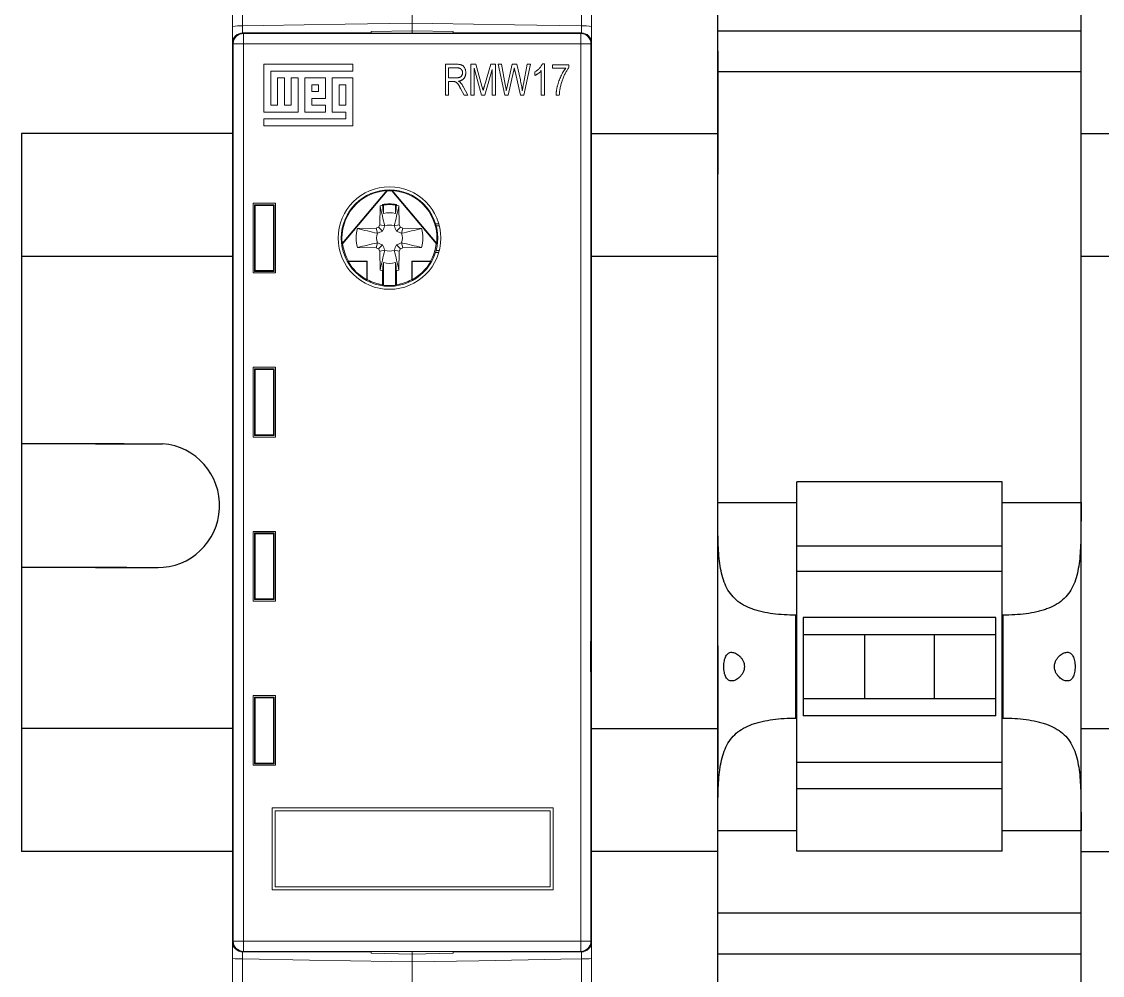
# Model space of a CAD drawing. Header units: millimetres. Extents: x -72 to 2978, y -1067 to 2817.
# Drawn here: x 50.3 to 103, y 2581.8 to 2628.3 of the extents above; entities that cross this region are included whole.
import ezdxf

# ---------------------------------------------------------------- set-up
doc = ezdxf.new("R2010")
doc.units = ezdxf.units.MM

msp = doc.modelspace()

# ---------------------------------------------------------------- linework, layer by layer
at = {"color": 7, "linetype": 'Continuous'}
for p, q in [((84.247, 2564.848), (84.247, 2645.848)), ((101.947, 2564.848), (101.947, 2645.848)), ((84.247, 2627.848), (101.947, 2627.848)), ((101.947, 2625.848), (84.247, 2625.848)), ((88.097, 2587.857), (88.097, 2605.857)), ((98.097, 2605.857), (88.097, 2605.857)), ((98.097, 2587.857), (98.097, 2605.857)), ((84.247, 2604.861), (88.097, 2604.861)), ((98.097, 2604.861), (101.947, 2604.861)), ((88.097, 2602.746), (98.097, 2602.746)), ((88.097, 2601.515), (98.097, 2601.515)), ((88.047, 2594.348), (88.047, 2599.365)), ((88.097, 2599.365), (88.047, 2599.365)), ((88.397, 2599.253), (88.397, 2598.407)), ((97.797, 2599.253), (88.397, 2599.253)), ((97.797, 2598.407), (97.797, 2599.253)), ((98.147, 2599.365), (98.097, 2599.365)), ((98.147, 2594.348), (98.147, 2599.365)), ((88.397, 2598.406), (88.397, 2594.46)), ((89.597, 2598.405), (88.397, 2598.406)), ((94.797, 2598.405), (89.597, 2598.405)), ((91.397, 2598.405), (91.398, 2595.306)), ((94.797, 2598.405), (94.796, 2595.306)), ((97.797, 2598.406), (94.797, 2598.405)), ((97.797, 2594.46), (97.797, 2598.406)), ((88.397, 2595.306), (97.797, 2595.306)), ((88.047, 2594.348), (88.097, 2594.348)), ((97.797, 2594.46), (88.397, 2594.46)), ((98.097, 2594.348), (98.147, 2594.348)), ((98.097, 2592.177), (88.097, 2592.177)), ((88.097, 2590.912), (98.097, 2590.912)), ((88.097, 2588.853), (84.247, 2588.853)), ((101.947, 2588.853), (98.097, 2588.853)), ((98.097, 2587.857), (88.097, 2587.857)), ((84.247, 2584.848), (101.947, 2584.848)), ((101.947, 2582.848), (84.247, 2582.848))]:
    msp.add_line(p, q, dxfattribs=at)
at = {"color": 7, "linetype": 'Continuous', "lineweight": 15}
for p, q in [((60.593, 2628.068), (60.593, 2635.797)), ((61.085, 2635.821), (61.085, 2628.086)), ((77.602, 2628.086), (77.602, 2635.821)), ((78.093, 2635.797), (78.093, 2628.068)), ((69.343, 2630.052), (69.343, 2628.23)), ((61.093, 2627.748), (61.123, 2627.718)), ((67.343, 2627.748), (61.093, 2627.748)), ((61.123, 2627.218), (61.123, 2627.718)), ((61.123, 2627.718), (77.564, 2627.718)), ((67.137, 2627.737), (67.137, 2627.727)), ((67.343, 2627.737), (67.137, 2627.737)), ((67.137, 2627.727), (67.137, 2627.737)), ((67.137, 2627.727), (71.549, 2627.727)), ((67.343, 2627.813), (69.343, 2627.848)), ((67.343, 2627.727), (67.343, 2627.813)), ((69.343, 2627.848), (69.343, 2627.727)), ((69.343, 2627.848), (71.343, 2627.813)), ((71.343, 2627.813), (71.343, 2627.727)), ((77.593, 2627.748), (71.343, 2627.748)), ((71.549, 2627.737), (71.343, 2627.737)), ((71.549, 2627.727), (71.549, 2627.737)), ((71.549, 2627.727), (71.549, 2627.737)), ((77.564, 2627.718), (77.593, 2627.748)), ((77.564, 2627.218), (77.564, 2627.718)), ((60.623, 2627.218), (60.593, 2627.248)), ((60.593, 2627.248), (60.593, 2583.448)), ((60.593, 2627.104), (60.593, 2583.592)), ((61.123, 2627.218), (60.623, 2627.218)), ((60.623, 2583.477), (60.623, 2627.218)), ((77.564, 2627.218), (61.123, 2627.218)), ((61.123, 2627.218), (61.123, 2583.477)), ((77.564, 2583.477), (77.564, 2627.218)), ((78.064, 2627.218), (77.564, 2627.218)), ((78.093, 2627.248), (78.064, 2627.218)), ((78.064, 2627.218), (78.064, 2583.477)), ((78.093, 2583.448), (78.093, 2627.248)), ((78.093, 2583.592), (78.093, 2627.104)), ((66.456, 2626.218), (62.123, 2626.218)), ((62.123, 2626.218), (62.123, 2623.885)), ((62.456, 2625.885), (66.456, 2625.885)), ((62.456, 2624.218), (62.456, 2625.885)), ((66.456, 2625.885), (66.456, 2626.218)), ((70.967, 2624.718), (70.967, 2626.218)), ((70.967, 2626.218), (71.517, 2626.218)), ((71.122, 2626.043), (71.122, 2625.556)), ((71.528, 2626.043), (71.122, 2626.043)), ((72.213, 2626.218), (72.457, 2626.218)), ((72.213, 2624.718), (72.213, 2626.218)), ((72.369, 2626.028), (72.369, 2624.718)), ((72.726, 2624.718), (72.369, 2626.028)), ((72.457, 2626.218), (72.749, 2625.156)), ((72.875, 2625.175), (73.181, 2626.218)), ((73.246, 2625.957), (72.886, 2624.718)), ((73.181, 2626.218), (73.402, 2626.218)), ((73.246, 2624.718), (73.246, 2625.957)), ((73.402, 2626.218), (73.402, 2624.718)), ((73.857, 2624.718), (73.544, 2626.218)), ((73.544, 2626.218), (73.702, 2626.218)), ((73.702, 2626.218), (73.886, 2625.235)), ((73.993, 2625.205), (74.23, 2626.218)), ((74.291, 2625.861), (74.028, 2624.718)), ((74.23, 2626.218), (74.446, 2626.218)), ((74.366, 2625.861), (74.327, 2626.037)), ((74.623, 2624.718), (74.366, 2625.861)), ((74.446, 2626.218), (74.621, 2625.459)), ((74.774, 2625.254), (74.959, 2626.218)), ((75.117, 2626.218), (74.796, 2624.718)), ((74.959, 2626.218), (75.117, 2626.218)), ((75.642, 2624.718), (75.642, 2625.907)), ((75.697, 2626.238), (75.798, 2626.238)), ((75.798, 2626.238), (75.798, 2624.718)), ((76.187, 2626.024), (76.187, 2626.199)), ((76.187, 2626.199), (76.986, 2626.199)), ((76.83, 2626.024), (76.187, 2626.024)), ((76.986, 2626.199), (76.986, 2626.056)), ((63.123, 2625.552), (62.789, 2625.552)), ((62.789, 2625.552), (62.789, 2624.218)), ((63.123, 2624.218), (63.123, 2625.552)), ((63.456, 2625.552), (63.456, 2624.218)), ((63.789, 2625.552), (63.456, 2625.552)), ((63.789, 2623.885), (63.789, 2625.552)), ((64.123, 2625.552), (64.123, 2623.885)), ((65.123, 2625.552), (64.123, 2625.552)), ((65.123, 2624.552), (65.123, 2625.552)), ((65.456, 2625.552), (65.456, 2623.885)), ((66.456, 2625.552), (65.456, 2625.552)), ((66.456, 2623.218), (66.456, 2625.552)), ((71.122, 2625.556), (71.488, 2625.556)), ((71.321, 2625.381), (71.122, 2625.381)), ((71.122, 2625.381), (71.122, 2624.718)), ((75.33, 2625.673), (75.33, 2625.848)), ((64.456, 2625.218), (64.456, 2624.885)), ((64.789, 2625.218), (64.456, 2625.218)), ((64.456, 2624.885), (64.789, 2624.885)), ((64.789, 2624.885), (64.789, 2625.218)), ((66.123, 2625.218), (65.789, 2625.218)), ((65.789, 2625.218), (65.789, 2624.218)), ((66.123, 2624.218), (66.123, 2625.218)), ((71.88, 2624.718), (71.707, 2625.039)), ((71.838, 2625.128), (72.057, 2624.718)), ((72.749, 2625.156), (72.807, 2624.934)), ((73.937, 2624.928), (73.993, 2625.205)), ((64.456, 2624.218), (64.456, 2624.552)), ((64.456, 2624.552), (65.123, 2624.552)), ((71.122, 2624.718), (70.967, 2624.718)), ((72.057, 2624.718), (71.88, 2624.718)), ((72.369, 2624.718), (72.213, 2624.718)), ((72.886, 2624.718), (72.726, 2624.718)), ((73.402, 2624.718), (73.246, 2624.718)), ((74.028, 2624.718), (73.857, 2624.718)), ((74.796, 2624.718), (74.623, 2624.718)), ((75.798, 2624.718), (75.642, 2624.718)), ((76.518, 2624.718), (76.363, 2624.718)), ((62.123, 2623.885), (63.789, 2623.885)), ((62.789, 2624.218), (62.456, 2624.218)), ((63.456, 2624.218), (63.123, 2624.218)), ((64.123, 2623.885), (65.123, 2623.885)), ((65.123, 2624.218), (64.456, 2624.218)), ((65.123, 2623.885), (65.123, 2624.218)), ((65.456, 2623.885), (66.123, 2623.885)), ((65.789, 2624.218), (66.123, 2624.218)), ((66.123, 2623.885), (66.123, 2623.552)), ((62.123, 2623.552), (62.123, 2623.218)), ((66.123, 2623.552), (62.123, 2623.552)), ((62.123, 2623.218), (66.456, 2623.218)), ((65.943, 2617.486), (68.119, 2620.06)), ((65.961, 2617.48), (68.128, 2620.042)), ((68.128, 2620.042), (68.119, 2620.06)), ((68.367, 2620.06), (68.359, 2620.042)), ((68.359, 2620.042), (70.525, 2617.48)), ((68.367, 2620.06), (70.544, 2617.486)), ((61.593, 2619.448), (62.693, 2619.448)), ((61.593, 2616.048), (61.593, 2619.448)), ((61.703, 2619.338), (61.668, 2619.373)), ((61.668, 2619.373), (61.668, 2616.123)), ((62.618, 2619.373), (61.668, 2619.373)), ((61.703, 2619.338), (61.703, 2616.158)), ((62.583, 2619.338), (61.703, 2619.338)), ((62.583, 2619.338), (62.618, 2619.373)), ((62.583, 2616.158), (62.583, 2619.338)), ((62.618, 2616.123), (62.618, 2619.373)), ((62.693, 2619.448), (62.693, 2616.048)), ((67.782, 2619.313), (67.766, 2618.393)), ((67.908, 2619.381), (67.908, 2619.345)), ((67.943, 2619.352), (67.943, 2618.944)), ((68.543, 2618.944), (68.543, 2619.352)), ((68.578, 2619.345), (68.578, 2619.381)), ((68.72, 2618.393), (68.704, 2619.313)), ((67.598, 2618.225), (66.678, 2618.209)), ((67.714, 2618.277), (67.598, 2618.225)), ((67.598, 2618.225), (67.652, 2617.98)), ((67.766, 2618.393), (67.714, 2618.277)), ((67.714, 2618.277), (67.908, 2618.083)), ((67.766, 2618.393), (68.011, 2618.339)), ((68.72, 2618.393), (68.476, 2618.339)), ((68.772, 2618.277), (68.578, 2618.083)), ((68.772, 2618.277), (68.72, 2618.393)), ((68.888, 2618.225), (68.772, 2618.277)), ((68.888, 2618.225), (68.834, 2617.98)), ((69.809, 2618.209), (68.888, 2618.225)), ((70.487, 2618.448), (70.643, 2618.448)), ((70.515, 2618.348), (70.67, 2618.348)), ((65.943, 2617.486), (65.961, 2617.48)), ((67.598, 2617.271), (67.652, 2617.515)), ((68.888, 2617.271), (68.834, 2617.515)), ((70.525, 2617.48), (70.544, 2617.486)), ((66.678, 2617.287), (67.598, 2617.271)), ((67.598, 2617.271), (67.714, 2617.219)), ((67.714, 2617.219), (67.908, 2617.413)), ((67.714, 2617.219), (67.766, 2617.103)), ((67.766, 2617.103), (68.011, 2617.157)), ((67.766, 2617.103), (67.782, 2616.182)), ((68.72, 2617.103), (68.476, 2617.157)), ((68.772, 2617.219), (68.578, 2617.413)), ((68.704, 2616.182), (68.72, 2617.103)), ((68.72, 2617.103), (68.772, 2617.219)), ((68.772, 2617.219), (68.888, 2617.271)), ((68.888, 2617.271), (69.809, 2617.287)), ((70.643, 2617.048), (70.487, 2617.048)), ((70.67, 2617.148), (70.515, 2617.148)), ((66.244, 2616.615), (66.234, 2616.598)), ((67.143, 2616.598), (66.234, 2616.598)), ((67.161, 2616.615), (66.244, 2616.615)), ((67.143, 2616.598), (67.161, 2616.615)), ((67.143, 2615.711), (67.143, 2616.598)), ((67.161, 2615.721), (67.161, 2616.615)), ((67.943, 2616.551), (67.943, 2615.456)), ((68.543, 2615.456), (68.543, 2616.551)), ((69.326, 2616.615), (69.326, 2615.721)), ((70.242, 2616.615), (69.326, 2616.615)), ((69.343, 2616.598), (69.326, 2616.615)), ((70.253, 2616.598), (69.343, 2616.598)), ((69.343, 2616.598), (69.343, 2615.711)), ((62.693, 2616.048), (61.593, 2616.048)), ((61.703, 2616.158), (61.668, 2616.123)), ((61.668, 2616.123), (62.618, 2616.123)), ((61.703, 2616.158), (62.583, 2616.158)), ((62.583, 2616.158), (62.618, 2616.123)), ((67.908, 2616.15), (67.908, 2615.475)), ((68.578, 2615.475), (68.578, 2616.15)), ((67.143, 2615.711), (67.161, 2615.721)), ((69.326, 2615.721), (69.343, 2615.711)), ((61.593, 2611.448), (62.693, 2611.448)), ((61.593, 2608.048), (61.593, 2611.448)), ((61.703, 2611.338), (61.668, 2611.373)), ((61.668, 2611.373), (61.668, 2608.123)), ((62.618, 2611.373), (61.668, 2611.373)), ((61.703, 2611.338), (61.703, 2608.158)), ((62.583, 2611.338), (61.703, 2611.338)), ((62.583, 2611.338), (62.618, 2611.373)), ((62.583, 2608.158), (62.583, 2611.338)), ((62.618, 2608.123), (62.618, 2611.373)), ((62.693, 2611.448), (62.693, 2608.048)), ((62.693, 2608.048), (61.593, 2608.048)), ((61.703, 2608.158), (61.668, 2608.123)), ((61.668, 2608.123), (62.618, 2608.123)), ((61.703, 2608.158), (62.583, 2608.158)), ((62.583, 2608.158), (62.618, 2608.123)), ((61.593, 2600.048), (61.593, 2603.448)), ((61.593, 2603.448), (62.693, 2603.448)), ((61.703, 2603.338), (61.668, 2603.373)), ((61.668, 2603.373), (61.668, 2600.123)), ((62.618, 2603.373), (61.668, 2603.373)), ((61.703, 2603.338), (61.703, 2600.158)), ((62.583, 2603.338), (61.703, 2603.338)), ((62.583, 2603.338), (62.618, 2603.373)), ((62.583, 2600.158), (62.583, 2603.338)), ((62.618, 2600.123), (62.618, 2603.373)), ((62.693, 2603.448), (62.693, 2600.048)), ((62.693, 2600.048), (61.593, 2600.048)), ((61.703, 2600.158), (61.668, 2600.123)), ((61.668, 2600.123), (62.618, 2600.123)), ((61.703, 2600.158), (62.583, 2600.158)), ((62.583, 2600.158), (62.618, 2600.123)), ((61.593, 2595.448), (62.693, 2595.448)), ((61.593, 2592.048), (61.593, 2595.448)), ((61.703, 2595.338), (61.668, 2595.373)), ((62.618, 2595.373), (61.668, 2595.373)), ((61.668, 2595.373), (61.668, 2592.123)), ((62.583, 2595.338), (61.703, 2595.338)), ((61.703, 2595.338), (61.703, 2592.158)), ((62.583, 2595.338), (62.618, 2595.373)), ((62.583, 2592.158), (62.583, 2595.338)), ((62.618, 2592.123), (62.618, 2595.373)), ((62.693, 2595.448), (62.693, 2592.048)), ((61.703, 2592.158), (61.668, 2592.123)), ((61.703, 2592.158), (62.583, 2592.158)), ((62.583, 2592.158), (62.618, 2592.123)), ((62.693, 2592.048), (61.593, 2592.048)), ((61.668, 2592.123), (62.618, 2592.123)), ((76.223, 2589.977), (62.523, 2589.977)), ((62.523, 2589.977), (62.523, 2585.977)), ((76.073, 2589.827), (62.673, 2589.827)), ((62.673, 2589.827), (62.673, 2586.127)), ((76.073, 2586.127), (76.073, 2589.827)), ((76.223, 2585.977), (76.223, 2589.977)), ((62.523, 2585.977), (76.223, 2585.977)), ((62.673, 2586.127), (76.073, 2586.127)), ((60.593, 2583.448), (60.623, 2583.477)), ((61.123, 2583.477), (60.623, 2583.477)), ((61.123, 2583.477), (77.564, 2583.477)), ((61.123, 2582.977), (61.123, 2583.477)), ((78.064, 2583.477), (77.564, 2583.477)), ((77.564, 2582.977), (77.564, 2583.477)), ((78.064, 2583.477), (78.093, 2583.448)), ((61.123, 2582.977), (61.093, 2582.948)), ((61.093, 2582.948), (67.343, 2582.948)), ((77.564, 2582.977), (61.123, 2582.977)), ((67.137, 2582.968), (67.137, 2582.958)), ((71.549, 2582.968), (67.137, 2582.968)), ((67.137, 2582.958), (67.137, 2582.968)), ((67.137, 2582.958), (67.343, 2582.958)), ((67.343, 2582.883), (67.343, 2582.968)), ((69.343, 2582.848), (67.343, 2582.883)), ((69.343, 2582.968), (69.343, 2582.848)), ((71.343, 2582.883), (69.343, 2582.848)), ((71.343, 2582.968), (71.343, 2582.883)), ((71.343, 2582.958), (71.549, 2582.958)), ((71.343, 2582.948), (77.593, 2582.948)), ((71.549, 2582.958), (71.549, 2582.968)), ((71.549, 2582.958), (71.549, 2582.968)), ((77.593, 2582.948), (77.564, 2582.977)), ((60.593, 2574.899), (60.593, 2582.628)), ((61.085, 2582.61), (61.085, 2574.875)), ((69.343, 2582.466), (69.343, 2580.643)), ((77.602, 2574.875), (77.602, 2582.61)), ((78.093, 2582.628), (78.093, 2574.899))]:
    msp.add_line(p, q, dxfattribs=at)
for p, q in [((78.093, 2621.104), (78.093, 2627.104)), ((84.247, 2626.865), (84.247, 2620.865)), ((101.947, 2620.865), (101.947, 2626.865)), ((53.922, 2607.719), (56.701, 2607.719)), ((60.593, 2598.104), (60.593, 2592.104)), ((78.093, 2592.104), (78.064, 2598.104)), ((84.247, 2597.865), (84.247, 2591.865)), ((101.947, 2591.865), (101.947, 2597.865))]:
    msp.add_line(p, q)
at = {"color": 6}
for p, q in [((60.593, 2622.848), (50.313, 2622.848)), ((50.313, 2622.848), (50.313, 2616.848)), ((60.593, 2616.848), (50.313, 2616.848)), ((50.313, 2616.848), (50.313, 2587.848)), ((60.593, 2593.848), (50.313, 2593.848)), ((60.593, 2587.848), (50.313, 2587.848))]:
    msp.add_line(p, q, dxfattribs=at)
at = {"color": 6, "linetype": 'ByBlock'}
for p, q in [((78.093, 2622.848), (84.247, 2622.848)), ((101.947, 2622.848), (108.392, 2622.848)), ((84.247, 2616.848), (78.093, 2616.848)), ((108.392, 2616.848), (101.947, 2616.848)), ((55.312, 2607.719), (50.313, 2607.719)), ((55.312, 2607.719), (57.186, 2607.719)), ((55.448, 2601.688), (50.313, 2601.688)), ((53.922, 2601.688), (56.974, 2601.688)), ((78.093, 2593.848), (84.247, 2593.848)), ((101.947, 2593.848), (108.39, 2593.848)), ((84.247, 2587.848), (78.093, 2587.848)), ((101.947, 2587.848), (108.29, 2587.848))]:
    msp.add_line(p, q, dxfattribs=at)
at = {"color": 7, "linetype": 'Continuous', "lineweight": 15, "flags": 128}
for points in [[(61.085, 2628.086), (62.084, 2628.103), (66.083, 2628.173), (69.343, 2628.23)], [(69.343, 2628.23), (70.343, 2628.212), (74.342, 2628.142), (77.602, 2628.086)], [(70.253, 2616.598), (70.247, 2616.606), (70.242, 2616.615)], [(69.343, 2582.466), (68.344, 2582.483), (64.345, 2582.553), (61.085, 2582.61)], [(77.602, 2582.61), (76.602, 2582.592), (72.603, 2582.523), (69.343, 2582.466)]]:
    msp.add_lwpolyline(points, dxfattribs=at)
at = {"color": 7, "linetype": 'Continuous', "lineweight": 15}
for radius in [2.5, 2.35]:
    msp.add_circle((68.243, 2617.748), radius, dxfattribs=at)
for centre, radius, start, end in [((60.963, 2624.663), 3.424, 87.9713, 96.2035), ((77.723, 2624.663), 3.424, 83.7965, 92.0287), ((61.123, 2627.218), 0.5, 90.0017, 179.9984), ((77.564, 2627.218), 0.5, 0.0016, 89.9983), ((68.243, 2617.748), 2.315, 93.0745, 186.4936), ((68.243, 2617.748), 2.298, 87.1131, 92.8869), ((68.243, 2617.748), 2.315, 353.5064, 86.9255), ((68.243, 2617.748), 1.632, 101.8415, 106.4118), ((68.243, 2617.748), 1.667, 78.4101, 101.5899), ((68.243, 2617.748), 1.632, 79.4085, 100.5915), ((68.243, 2617.748), 1.632, 73.5882, 78.1585), ((68.243, 2617.748), 1.233, 75.9215, 104.0785), ((68.243, 2617.748), 1.632, 163.5882, 196.4118), ((68.243, 2617.748), 0.635, 158.5164, 201.4836), ((68.243, 2617.748), 0.635, 68.5164, 111.4836), ((68.243, 2617.748), 0.635, 338.5164, 21.4836), ((68.243, 2617.748), 1.632, 343.5882, 16.4118), ((68.243, 2617.748), 2.298, 186.6813, 209.5325), ((68.243, 2617.748), 2.298, 330.4675, 353.3187), ((68.243, 2617.748), 0.635, 248.5164, 291.4836), ((68.243, 2617.748), 2.315, 209.7846, 241.6313), ((68.243, 2617.748), 1.233, 255.9215, 284.0785), ((68.243, 2617.748), 2.315, 298.3687, 330.2154), ((68.243, 2617.748), 1.632, 253.5882, 258.1585), ((68.243, 2617.748), 1.632, 281.8415, 286.4118), ((68.243, 2617.748), 2.298, 241.8906, 261.6181), ((68.243, 2617.748), 2.312, 262.5431, 277.4569), ((68.243, 2617.748), 2.298, 278.3819, 298.1094), ((61.123, 2583.477), 0.5, 180.0016, 269.9983), ((77.564, 2583.477), 0.5, 270.0017, 359.9984), ((60.963, 2586.032), 3.424, 263.7965, 272.0287), ((77.723, 2586.032), 3.424, 267.9713, 276.2035)]:
    msp.add_arc(centre, radius, start, end, dxfattribs=at)
at = {"color": 6, "linetype": 'ByBlock'}
msp.add_arc((56.944, 2604.708), 3.021, 269.4277, 85.4019, dxfattribs=at)
at = {"color": 7, "linetype": 'Continuous', "lineweight": 15}
for centre, major_axis, ratio, start_param, end_param in [((61.093, 2627.248), (-0.354, 0.354), 0.999973, 5.497801, 7.06857), ((77.593, 2627.248), (0.354, 0.354), 0.999973, 5.497801, 7.06857), ((69.4, 2617.748), (2.894, 0), 0.916608, 4.17078, 4.184807), ((67.086, 2617.748), (2.894, 0), 0.916608, 5.239971, 5.253998), ((61.093, 2583.448), (-0.354, -0.354), 0.999973, 5.497801, 7.06857), ((77.593, 2583.448), (0.354, -0.354), 0.999973, 5.497801, 7.06857)]:
    msp.add_ellipse(centre, major_axis=major_axis, ratio=ratio, start_param=start_param, end_param=end_param, dxfattribs=at)
for points, knots in [([(60.593, 2628.068), (60.593, 2628.006), (60.593, 2627.832), (60.593, 2627.567), (60.593, 2627.344), (60.593, 2627.271), (60.593, 2627.248)], [0, 0, 0, 0, 0.183153, 0.515053, 0.846973, 1, 1, 1, 1]), ([(69.343, 2628.23), (69.343, 2628.174), (69.343, 2628.063), (69.343, 2627.923), (69.343, 2627.863), (69.343, 2627.837)], [0, 0, 0, 0, 0.359008, 0.718015, 1, 1, 1, 1]), ([(69.343, 2627.837), (69.343, 2627.844), (69.343, 2627.876), (69.343, 2627.98), (69.343, 2628.112), (69.343, 2628.199), (69.343, 2628.23)], [0, 0, 0, 0, 0.087417, 0.44514, 0.802841, 1, 1, 1, 1]), ([(78.093, 2627.248), (78.093, 2627.31), (78.093, 2627.439), (78.093, 2627.733), (78.093, 2627.956), (78.093, 2628.068)], [0, 0, 0, 0, 0.322195, 0.661098, 1, 1, 1, 1]), ([(71.517, 2626.218), (71.531, 2626.218), (71.558, 2626.218), (71.597, 2626.216), (71.634, 2626.213), (71.667, 2626.208), (71.697, 2626.202), (71.725, 2626.195), (71.75, 2626.187), (71.779, 2626.173), (71.813, 2626.152), (71.849, 2626.12), (71.881, 2626.08), (71.909, 2626.034), (71.932, 2625.983), (71.948, 2625.927), (71.958, 2625.867), (71.959, 2625.826), (71.96, 2625.805)], [0, 0, 0, 0, 0.059861, 0.115867, 0.168079, 0.216582, 0.261137, 0.301832, 0.339688, 0.374291, 0.44084, 0.509232, 0.581286, 0.658766, 0.739724, 0.822665, 0.908999, 1, 1, 1, 1]), ([(71.804, 2625.804), (71.804, 2625.813), (71.803, 2625.831), (71.8, 2625.857), (71.795, 2625.881), (71.787, 2625.904), (71.777, 2625.925), (71.766, 2625.945), (71.751, 2625.963), (71.735, 2625.98), (71.717, 2625.995), (71.696, 2626.008), (71.673, 2626.019), (71.648, 2626.028), (71.621, 2626.034), (71.592, 2626.04), (71.561, 2626.043), (71.539, 2626.043), (71.528, 2626.043)], [0, 0, 0, 0, 0.065327, 0.127357, 0.18677, 0.244741, 0.300513, 0.356097, 0.411409, 0.467417, 0.524221, 0.583217, 0.643559, 0.706897, 0.774123, 0.84489, 0.920043, 1, 1, 1, 1]), ([(74.327, 2626.037), (74.324, 2626.021), (74.318, 2625.99), (74.31, 2625.945), (74.3, 2625.902), (74.294, 2625.875), (74.291, 2625.861)], [0, 0, 0, 0, 0.270605, 0.527888, 0.770564, 1, 1, 1, 1]), ([(75.33, 2625.848), (75.351, 2625.861), (75.393, 2625.886), (75.452, 2625.93), (75.507, 2625.977), (75.558, 2626.028), (75.603, 2626.081), (75.642, 2626.133), (75.673, 2626.185), (75.689, 2626.221), (75.697, 2626.238)], [0, 0, 0, 0, 0.135284, 0.26941, 0.402801, 0.536191, 0.665211, 0.785343, 0.896318, 1, 1, 1, 1]), ([(75.642, 2625.907), (75.632, 2625.896), (75.612, 2625.873), (75.578, 2625.84), (75.54, 2625.807), (75.497, 2625.774), (75.454, 2625.743), (75.411, 2625.716), (75.37, 2625.692), (75.343, 2625.679), (75.33, 2625.673)], [0, 0, 0, 0, 0.111569, 0.231228, 0.361627, 0.501035, 0.640157, 0.769329, 0.889276, 1, 1, 1, 1]), ([(76.363, 2624.718), (76.363, 2624.734), (76.364, 2624.767), (76.368, 2624.817), (76.373, 2624.869), (76.38, 2624.923), (76.39, 2624.979), (76.401, 2625.037), (76.413, 2625.097), (76.433, 2625.179), (76.46, 2625.282), (76.5, 2625.403), (76.545, 2625.522), (76.596, 2625.636), (76.65, 2625.745), (76.708, 2625.846), (76.766, 2625.939), (76.809, 2625.996), (76.83, 2626.024)], [0, 0, 0, 0, 0.034222, 0.069813, 0.107007, 0.145882, 0.186019, 0.227874, 0.271427, 0.316576, 0.408093, 0.498715, 0.588596, 0.678127, 0.765339, 0.847918, 0.925972, 1, 1, 1, 1]), ([(76.986, 2626.056), (76.971, 2626.036), (76.941, 2625.995), (76.899, 2625.931), (76.858, 2625.862), (76.818, 2625.789), (76.78, 2625.711), (76.742, 2625.63), (76.707, 2625.543), (76.673, 2625.453), (76.641, 2625.362), (76.613, 2625.269), (76.588, 2625.177), (76.567, 2625.085), (76.549, 2624.993), (76.535, 2624.901), (76.525, 2624.81), (76.521, 2624.749), (76.518, 2624.718)], [0, 0, 0, 0, 0.051765, 0.105365, 0.161209, 0.219212, 0.279359, 0.342018, 0.40698, 0.474589, 0.542816, 0.610255, 0.676789, 0.742504, 0.807531, 0.872125, 0.936173, 1, 1, 1, 1]), ([(71.707, 2625.039), (71.699, 2625.054), (71.684, 2625.083), (71.661, 2625.124), (71.639, 2625.161), (71.62, 2625.194), (71.601, 2625.222), (71.585, 2625.247), (71.57, 2625.267), (71.552, 2625.288), (71.531, 2625.31), (71.506, 2625.332), (71.481, 2625.349), (71.456, 2625.362), (71.428, 2625.37), (71.397, 2625.377), (71.361, 2625.38), (71.335, 2625.381), (71.321, 2625.381)], [0, 0, 0, 0, 0.092728, 0.177366, 0.254414, 0.323889, 0.385354, 0.438553, 0.484631, 0.522952, 0.588828, 0.648611, 0.702575, 0.751873, 0.802247, 0.860186, 0.925559, 1, 1, 1, 1]), ([(71.488, 2625.556), (71.507, 2625.556), (71.542, 2625.557), (71.591, 2625.562), (71.633, 2625.57), (71.669, 2625.582), (71.699, 2625.598), (71.726, 2625.618), (71.749, 2625.641), (71.768, 2625.668), (71.785, 2625.699), (71.796, 2625.732), (71.803, 2625.767), (71.804, 2625.792), (71.804, 2625.804)], [0, 0, 0, 0, 0.122755, 0.230056, 0.322791, 0.40207, 0.47475, 0.545845, 0.616658, 0.689747, 0.764806, 0.840517, 0.918295, 1, 1, 1, 1]), ([(71.96, 2625.805), (71.96, 2625.791), (71.959, 2625.764), (71.955, 2625.724), (71.948, 2625.686), (71.938, 2625.65), (71.926, 2625.615), (71.91, 2625.584), (71.892, 2625.554), (71.871, 2625.526), (71.847, 2625.5), (71.82, 2625.477), (71.792, 2625.457), (71.76, 2625.438), (71.726, 2625.422), (71.689, 2625.409), (71.65, 2625.398), (71.623, 2625.393), (71.609, 2625.391)], [0, 0, 0, 0, 0.070124, 0.136973, 0.201515, 0.263247, 0.323812, 0.382633, 0.440984, 0.498977, 0.557187, 0.615133, 0.67446, 0.734991, 0.797237, 0.861968, 0.929489, 1, 1, 1, 1]), ([(71.609, 2625.391), (71.62, 2625.385), (71.639, 2625.374), (71.666, 2625.357), (71.688, 2625.339), (71.701, 2625.327), (71.707, 2625.32)], [0, 0, 0, 0, 0.289711, 0.551497, 0.788143, 1, 1, 1, 1]), ([(74.621, 2625.459), (74.631, 2625.414), (74.652, 2625.323), (74.677, 2625.189), (74.7, 2625.058), (74.711, 2624.971), (74.717, 2624.928)], [0, 0, 0, 0, 0.260311, 0.513506, 0.759855, 1, 1, 1, 1]), ([(71.707, 2625.32), (71.72, 2625.306), (71.744, 2625.276), (71.778, 2625.229), (71.81, 2625.18), (71.828, 2625.146), (71.838, 2625.128)], [0, 0, 0, 0, 0.245563, 0.493888, 0.744613, 1, 1, 1, 1]), ([(72.807, 2624.934), (72.809, 2624.942), (72.813, 2624.957), (72.82, 2624.981), (72.828, 2625.008), (72.836, 2625.037), (72.844, 2625.068), (72.854, 2625.101), (72.865, 2625.137), (72.872, 2625.162), (72.875, 2625.175)], [0, 0, 0, 0, 0.090712, 0.190611, 0.302053, 0.422037, 0.551217, 0.690772, 0.840366, 1, 1, 1, 1]), ([(73.886, 2625.235), (73.896, 2625.184), (73.915, 2625.082), (73.93, 2624.98), (73.937, 2624.928)], [0, 0, 0, 0, 0.497105, 1, 1, 1, 1]), ([(74.717, 2624.928), (74.721, 2624.953), (74.729, 2625.005), (74.742, 2625.084), (74.758, 2625.168), (74.769, 2625.225), (74.774, 2625.254)], [0, 0, 0, 0, 0.229818, 0.473981, 0.729798, 1, 1, 1, 1]), ([(60.593, 2583.448), (60.593, 2583.385), (60.593, 2583.257), (60.593, 2582.962), (60.593, 2582.739), (60.593, 2582.628)], [0, 0, 0, 0, 0.322195, 0.661098, 1, 1, 1, 1]), ([(78.093, 2582.628), (78.093, 2582.69), (78.093, 2582.863), (78.093, 2583.129), (78.093, 2583.352), (78.093, 2583.425), (78.093, 2583.448)], [0, 0, 0, 0, 0.183153, 0.515053, 0.846973, 1, 1, 1, 1]), ([(69.343, 2582.858), (69.343, 2582.852), (69.343, 2582.82), (69.343, 2582.715), (69.343, 2582.584), (69.343, 2582.497), (69.343, 2582.466)], [0, 0, 0, 0, 0.087417, 0.44514, 0.802841, 1, 1, 1, 1]), ([(69.343, 2582.466), (69.343, 2582.522), (69.343, 2582.633), (69.343, 2582.773), (69.343, 2582.832), (69.343, 2582.858)], [0, 0, 0, 0, 0.359008, 0.718015, 1, 1, 1, 1])]:
    msp.add_open_spline(points, degree=3, knots=knots, dxfattribs=at)
at = {"color": 102, "linetype": 'Continuous', "lineweight": 15}
for points, knots in [([(61.081, 2627.745), (61.081, 2627.774), (61.081, 2627.844), (61.083, 2627.969), (61.084, 2628.055), (61.085, 2628.086)], [0, 0, 0, 0, 0.325567, 0.760139, 1, 1, 1, 1]), ([(77.602, 2628.086), (77.603, 2628.03), (77.604, 2627.92), (77.605, 2627.801), (77.605, 2627.758), (77.605, 2627.748)], [0, 0, 0, 0, 0.440566, 0.881035, 1, 1, 1, 1]), ([(61.085, 2582.61), (61.084, 2582.665), (61.082, 2582.776), (61.081, 2582.894), (61.081, 2582.938), (61.081, 2582.947)], [0, 0, 0, 0, 0.440566, 0.881035, 1, 1, 1, 1]), ([(77.605, 2582.951), (77.605, 2582.921), (77.605, 2582.852), (77.604, 2582.727), (77.602, 2582.641), (77.602, 2582.61)], [0, 0, 0, 0, 0.325567, 0.760139, 1, 1, 1, 1])]:
    msp.add_open_spline(points, degree=3, knots=knots, dxfattribs=at)
at = {"color": 7, "linetype": 'Continuous', "lineweight": 15}
for points in [[(67.782, 2619.313), (67.858, 2618.989), (67.935, 2618.665), (68.011, 2618.339)], [(67.908, 2619.381), (67.92, 2619.371), (67.932, 2619.362), (67.943, 2619.352)], [(67.943, 2618.944), (67.932, 2619.078), (67.92, 2619.212), (67.908, 2619.345)], [(68.476, 2618.339), (68.552, 2618.665), (68.628, 2618.989), (68.704, 2619.313)], [(68.578, 2619.381), (68.567, 2619.371), (68.555, 2619.362), (68.543, 2619.352)], [(68.578, 2619.345), (68.567, 2619.212), (68.555, 2619.078), (68.543, 2618.944)], [(67.652, 2617.98), (67.326, 2618.056), (67.002, 2618.133), (66.678, 2618.209)], [(67.652, 2617.98), (67.735, 2618.013), (67.819, 2618.046), (67.908, 2618.083)], [(68.011, 2618.339), (67.978, 2618.256), (67.945, 2618.172), (67.908, 2618.083)], [(68.476, 2618.339), (68.508, 2618.256), (68.541, 2618.172), (68.578, 2618.083)], [(68.834, 2617.98), (68.751, 2618.013), (68.667, 2618.046), (68.578, 2618.083)], [(69.809, 2618.209), (69.485, 2618.133), (69.161, 2618.056), (68.834, 2617.98)], [(66.678, 2617.287), (67.002, 2617.363), (67.326, 2617.439), (67.652, 2617.515)], [(67.652, 2617.515), (67.735, 2617.483), (67.819, 2617.45), (67.908, 2617.413)], [(68.834, 2617.515), (68.751, 2617.483), (68.667, 2617.45), (68.578, 2617.413)], [(68.834, 2617.515), (69.161, 2617.439), (69.485, 2617.363), (69.809, 2617.287)], [(67.782, 2616.182), (67.858, 2616.506), (67.935, 2616.83), (68.011, 2617.157)], [(68.011, 2617.157), (67.978, 2617.24), (67.945, 2617.324), (67.908, 2617.413)], [(68.476, 2617.157), (68.508, 2617.24), (68.541, 2617.324), (68.578, 2617.413)], [(68.704, 2616.182), (68.628, 2616.506), (68.552, 2616.83), (68.476, 2617.157)], [(67.908, 2616.15), (67.92, 2616.284), (67.932, 2616.417), (67.943, 2616.551)], [(68.543, 2616.551), (68.555, 2616.417), (68.567, 2616.284), (68.578, 2616.15)]]:
    msp.add_open_spline(points, degree=3, dxfattribs=at)
at = {"color": 7, "linetype": 'Continuous'}
for points, knots in [([(88.047, 2599.365), (87.858, 2599.365), (87.483, 2599.376), (86.933, 2599.427), (86.492, 2599.503), (86.159, 2599.588), (85.853, 2599.686), (85.503, 2599.842), (85.138, 2600.093), (84.846, 2600.407), (84.627, 2600.777), (84.473, 2601.194), (84.37, 2601.648), (84.307, 2602.135), (84.271, 2602.648), (84.254, 2603.182), (84.246, 2603.922), (84.247, 2604.484), (84.247, 2604.861)], [0, 0, 0, 0, 0.07078, 0.139987, 0.206206, 0.237857, 0.26842, 0.326241, 0.380415, 0.432713, 0.485354, 0.540138, 0.598017, 0.659194, 0.723415, 0.790202, 0.858974, 1, 1, 1, 1]), ([(101.947, 2604.861), (101.947, 2604.484), (101.948, 2603.922), (101.94, 2603.182), (101.923, 2602.648), (101.887, 2602.135), (101.824, 2601.648), (101.721, 2601.194), (101.567, 2600.777), (101.348, 2600.407), (101.055, 2600.093), (100.691, 2599.842), (100.341, 2599.686), (100.035, 2599.588), (99.702, 2599.503), (99.261, 2599.427), (98.711, 2599.376), (98.336, 2599.365), (98.147, 2599.365)], [0, 0, 0, 0, 0.141026, 0.209798, 0.276585, 0.340806, 0.401983, 0.459862, 0.514646, 0.567287, 0.619585, 0.673759, 0.73158, 0.762143, 0.793794, 0.860013, 0.92922, 1, 1, 1, 1]), ([(84.538, 2596.857), (84.538, 2596.906), (84.542, 2597.002), (84.56, 2597.139), (84.591, 2597.264), (84.635, 2597.37), (84.691, 2597.454), (84.759, 2597.515), (84.836, 2597.55), (84.892, 2597.557), (84.919, 2597.557)], [0, 0, 0, 0, 0.166485, 0.32576, 0.471923, 0.601472, 0.714318, 0.814042, 0.906983, 1, 1, 1, 1]), ([(84.919, 2597.557), (84.984, 2597.557), (85.087, 2597.527), (85.211, 2597.454), (85.306, 2597.376), (85.396, 2597.277), (85.473, 2597.156), (85.528, 2597.014), (85.542, 2596.91), (85.542, 2596.857)], [0, 0, 0, 0, 0.192565, 0.303251, 0.423797, 0.554199, 0.694427, 0.843968, 1, 1, 1, 1]), ([(100.652, 2596.857), (100.652, 2596.91), (100.665, 2597.014), (100.721, 2597.156), (100.798, 2597.277), (100.887, 2597.376), (100.983, 2597.454), (101.107, 2597.527), (101.21, 2597.557), (101.275, 2597.557)], [0, 0, 0, 0, 0.15603, 0.305572, 0.4458, 0.576202, 0.696749, 0.807435, 1, 1, 1, 1]), ([(101.275, 2597.557), (101.302, 2597.557), (101.357, 2597.55), (101.435, 2597.515), (101.503, 2597.454), (101.559, 2597.37), (101.602, 2597.264), (101.633, 2597.139), (101.652, 2597.002), (101.656, 2596.906), (101.656, 2596.857)], [0, 0, 0, 0, 0.093016, 0.185958, 0.285682, 0.398528, 0.528077, 0.67424, 0.833516, 1, 1, 1, 1]), ([(84.919, 2596.157), (84.892, 2596.157), (84.836, 2596.164), (84.759, 2596.199), (84.691, 2596.26), (84.635, 2596.344), (84.591, 2596.45), (84.56, 2596.575), (84.542, 2596.712), (84.538, 2596.808), (84.538, 2596.857)], [0, 0, 0, 0, 0.093017, 0.185958, 0.285682, 0.398528, 0.528077, 0.67424, 0.833516, 1, 1, 1, 1]), ([(85.542, 2596.857), (85.542, 2596.804), (85.528, 2596.7), (85.473, 2596.558), (85.396, 2596.437), (85.306, 2596.338), (85.211, 2596.26), (85.087, 2596.187), (84.984, 2596.157), (84.919, 2596.157)], [0, 0, 0, 0, 0.15603, 0.305572, 0.4458, 0.576202, 0.696749, 0.807435, 1, 1, 1, 1]), ([(101.275, 2596.157), (101.21, 2596.157), (101.107, 2596.187), (100.983, 2596.26), (100.887, 2596.338), (100.798, 2596.437), (100.721, 2596.558), (100.665, 2596.7), (100.652, 2596.804), (100.652, 2596.857)], [0, 0, 0, 0, 0.192565, 0.303251, 0.423797, 0.554199, 0.694427, 0.843968, 1, 1, 1, 1]), ([(101.656, 2596.857), (101.656, 2596.808), (101.652, 2596.712), (101.633, 2596.575), (101.602, 2596.45), (101.559, 2596.344), (101.503, 2596.26), (101.435, 2596.199), (101.357, 2596.164), (101.302, 2596.157), (101.275, 2596.157)], [0, 0, 0, 0, 0.166485, 0.32576, 0.471923, 0.601472, 0.714318, 0.814042, 0.906983, 1, 1, 1, 1]), ([(84.247, 2588.853), (84.247, 2589.23), (84.246, 2589.792), (84.254, 2590.532), (84.271, 2591.066), (84.307, 2591.579), (84.37, 2592.066), (84.473, 2592.52), (84.627, 2592.937), (84.846, 2593.307), (85.138, 2593.621), (85.503, 2593.872), (85.853, 2594.028), (86.159, 2594.126), (86.492, 2594.211), (86.933, 2594.287), (87.483, 2594.338), (87.858, 2594.348), (88.047, 2594.348)], [0, 0, 0, 0, 0.141026, 0.209798, 0.276585, 0.340806, 0.401983, 0.459862, 0.514646, 0.567287, 0.619585, 0.673759, 0.73158, 0.762143, 0.793794, 0.860013, 0.92922, 1, 1, 1, 1]), ([(98.147, 2594.348), (98.336, 2594.348), (98.711, 2594.338), (99.261, 2594.287), (99.702, 2594.211), (100.035, 2594.126), (100.341, 2594.028), (100.691, 2593.872), (101.055, 2593.621), (101.348, 2593.307), (101.567, 2592.937), (101.721, 2592.52), (101.824, 2592.066), (101.887, 2591.579), (101.923, 2591.066), (101.94, 2590.532), (101.948, 2589.792), (101.947, 2589.23), (101.947, 2588.853)], [0, 0, 0, 0, 0.07078, 0.139987, 0.206206, 0.237857, 0.26842, 0.326241, 0.380415, 0.432713, 0.485354, 0.540138, 0.598017, 0.659194, 0.723415, 0.790202, 0.858974, 1, 1, 1, 1])]:
    msp.add_open_spline(points, degree=3, knots=knots, dxfattribs=at)

doc.saveas('drawing.dxf')
